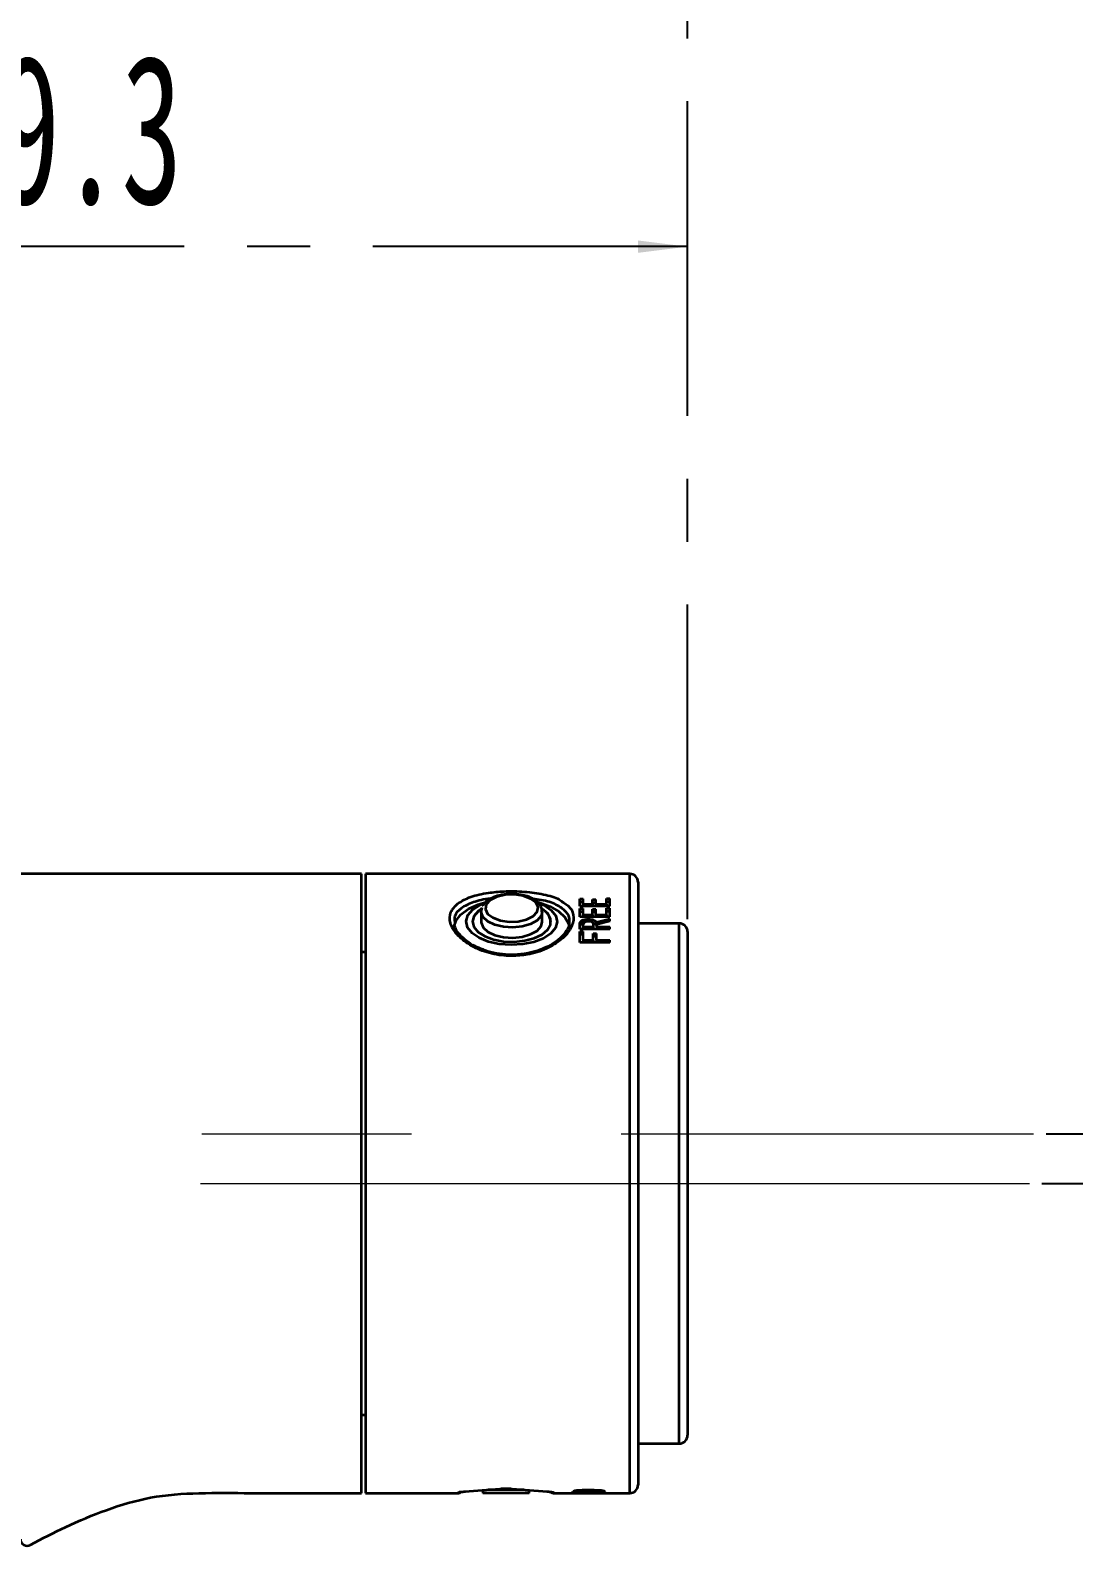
# Model space of a CAD drawing. Header units: millimetres. Extents: x 0 to 420, y -1 to 297.
# Drawn here: x 312.6 to 354.8, y 147.1 to 208.3 of the extents above; entities that cross this region are included whole.
import ezdxf

# ---------------------------------------------------------------- set-up
doc = ezdxf.new("R2010")
doc.units = ezdxf.units.MM
doc.linetypes.add('CENTERX2', pattern=[20.32, 12.7, -2.54, 2.54, -2.54])
doc.layers.add('中心线层', color=7, linetype='CENTERX2')
doc.styles.add('SLDTEXTSTYLE4', font='TXT', dxfattribs={"width": 0.363})
doc.styles.add('SLDTEXTSTYLE5', font='TXT', dxfattribs={"width": 0.605})
doc.dimstyles.new('SLDDIMSTYLE0', dxfattribs={"dimtxt": 6, "dimasz": 2, "dimexe": 0, "dimexo": 0.0625, "dimgap": 1.5, "dimtad": 2, "dimlfac": 3, "dimrnd": 1e-09, "dimzin": 12, "dimdsep": 46, "dimtxsty": 'SLDTEXTSTYLE4', "dimsah": 1, "dimcen": 0.09, "dimadec": 0, "dimazin": 3, "dimtfac": 1, "dimtofl": 0, "dimtmove": 0, "dimatfit": 3, "dimfxl": 0, "dimfrac": 2, "dimtolj": 1, "dimtzin": 12, "dimarcsym": 0})
doc.dimstyles.new('SLDDIMSTYLE1', dxfattribs={"dimtxt": 6, "dimasz": 2, "dimexe": 0, "dimexo": 0.0625, "dimgap": 1.5, "dimtad": 2, "dimlfac": 3, "dimrnd": 1e-09, "dimzin": 12, "dimdsep": 46, "dimtxsty": 'SLDTEXTSTYLE4', "dimsah": 1, "dimcen": 0.09, "dimadec": 0, "dimazin": 3, "dimtfac": 1, "dimtmove": 0, "dimatfit": 0, "dimfxl": 0, "dimfrac": 2, "dimtolj": 1, "dimtzin": 12, "dimarcsym": 0})

# ---------------------------------------------------------------- blocks, each defined once
blk = doc.blocks.new('_D_3')
at = {"layer": '中心线层'}
for p, q in [((286.072, 171.254), (286.072, 200.056)), ((339.172, 172.404), (339.172, 200.056)), ((339.172, 199.556), (286.072, 199.556))]:
    blk.add_line(p, q, dxfattribs=at)
for points in [[(286.072, 199.556), (288.072, 199.306), (288.072, 199.806)], [(339.172, 199.556), (337.172, 199.806), (337.172, 199.306)]]:
    blk.add_solid(points, dxfattribs=at)
at = {"layer": '中心线层', "insert": (306.434, 207.29), "char_height": 6, "attachment_point": 1, "style": 'SLDTEXTSTYLE5'}
blk.add_mtext('159.3', dxfattribs=at)
blk = doc.blocks.new('_D_4')
at = {"layer": '中心线层'}
for p, q in [((83.572, 184.565), (83.572, 236.056)), ((83.572, 235.556), (339.172, 235.556)), ((339.172, 172.404), (339.172, 236.056))]:
    blk.add_line(p, q, dxfattribs=at)
for points in [[(83.572, 235.556), (85.572, 235.306), (85.572, 235.806)], [(339.172, 235.556), (337.172, 235.806), (337.172, 235.306)]]:
    blk.add_solid(points, dxfattribs=at)
at = {"layer": '中心线层', "insert": (205.184, 243.29), "char_height": 6, "attachment_point": 1, "style": 'SLDTEXTSTYLE5'}
blk.add_mtext('766.8', dxfattribs=at)
blk = doc.blocks.new('_D_5')
at = {"layer": '中心线层'}
for p, q in [((145.905, 166.571), (145.905, 220.056)), ((339.172, 172.404), (339.172, 220.056)), ((145.905, 219.556), (339.172, 219.556))]:
    blk.add_line(p, q, dxfattribs=at)
for points in [[(145.905, 219.556), (147.905, 219.306), (147.905, 219.806)], [(339.172, 219.556), (337.172, 219.806), (337.172, 219.306)]]:
    blk.add_solid(points, dxfattribs=at)
at = {"layer": '中心线层', "insert": (236.351, 227.29), "char_height": 6, "attachment_point": 1, "style": 'SLDTEXTSTYLE5'}
blk.add_mtext('579.8', dxfattribs=at)
blk = doc.blocks.new('_D_6')
at = {"layer": '中心线层'}
for p, q in [((363.267, 162.738), (364.644, 168.212)), ((364.644, 168.212), (367.394, 168.212)), ((363.267, 163.738), (363.267, 166.738)), ((353.644, 163.738), (363.767, 163.738)), ((363.267, 163.738), (363.267, 161.738)), ((353.478, 161.738), (363.767, 161.738)), ((363.267, 161.738), (363.267, 158.738))]:
    blk.add_line(p, q, dxfattribs=at)
for points in [[(363.267, 163.738), (363.517, 165.738), (363.017, 165.738)], [(363.267, 161.738), (363.017, 159.738), (363.517, 159.738)]]:
    blk.add_solid(points, dxfattribs=at)
at = {"layer": '中心线层', "insert": (364.644, 175.947), "char_height": 6, "attachment_point": 1, "style": 'SLDTEXTSTYLE5'}
blk.add_mtext('6', dxfattribs=at)

msp = doc.modelspace()

# ---------------------------------------------------------------- linework, layer by layer
at = {"color": 7, "linetype": 'Continuous', "lineweight": 35}
for p, q in [((326.005, 149.2375), (326.005, 174.2375)), ((336.8383, 174.2375), (326.1717, 174.2375)), ((326.1717, 174.2375), (326.1717, 149.2375)), ((337.1717, 173.9042), (337.1717, 149.5708)), ((334.8235, 173.224), (334.9583, 173.224)), ((334.8235, 172.9354), (334.8235, 173.224)), ((334.9583, 173.007), (334.9583, 173.224)), ((335.3341, 173.2072), (335.4689, 173.2072)), ((335.3341, 173.007), (335.3341, 173.2072)), ((335.4689, 173.007), (335.4689, 173.2072)), ((335.9015, 173.238), (336.0362, 173.238)), ((335.9015, 173.007), (335.9015, 173.238)), ((336.0362, 172.9354), (336.0362, 173.238)), ((330.8383, 172.7093), (330.885, 172.8823)), ((330.8383, 172.7093), (330.8383, 172.295)), ((333.305, 172.295), (333.305, 172.7093)), ((334.8235, 173.1015), (334.9583, 173.1015)), ((336.0362, 172.9354), (334.8235, 172.9354)), ((334.8235, 172.836), (334.9583, 172.836)), ((334.8235, 172.5029), (334.8235, 172.836)), ((334.8235, 172.7176), (334.9583, 172.7176)), ((334.9583, 173.007), (335.3341, 173.007)), ((334.9583, 173.007), (334.9583, 172.9354)), ((334.9583, 172.5849), (334.9583, 172.836)), ((334.9583, 172.5849), (335.3341, 172.5849)), ((334.9583, 172.5849), (334.9583, 172.5029)), ((335.3341, 173.0848), (335.4689, 173.0848)), ((335.3341, 173.007), (335.3341, 172.9354)), ((335.3341, 172.8164), (335.4689, 172.8164)), ((335.3341, 172.5849), (335.3341, 172.8164)), ((335.3341, 172.6982), (335.4689, 172.6982)), ((335.3341, 172.5849), (335.3341, 172.5029)), ((335.4689, 173.007), (335.9015, 173.007)), ((335.4689, 173.007), (335.4689, 172.9354)), ((335.4689, 172.5849), (335.4689, 172.8164)), ((335.4689, 172.5849), (335.9015, 172.5849)), ((335.4689, 172.5849), (335.4689, 172.5029)), ((335.9015, 173.1153), (336.0362, 173.1153)), ((335.9015, 173.007), (335.9015, 172.9354)), ((335.9015, 172.8523), (336.0362, 172.8523)), ((335.9015, 172.5849), (335.9015, 172.8523)), ((335.9015, 172.7337), (336.0362, 172.7337)), ((335.9015, 172.5849), (335.9015, 172.5029)), ((336.0362, 172.5029), (336.0362, 172.8523)), ((329.7705, 172.303), (329.766, 172.171)), ((336.0362, 172.5029), (334.8235, 172.5029)), ((334.8235, 172.0015), (334.8235, 172.1997)), ((336.0362, 172.0015), (334.8235, 172.0015)), ((334.8235, 171.9116), (334.9583, 171.9116)), ((334.8235, 171.4612), (334.8235, 171.9116)), ((334.9583, 172.0937), (334.9583, 172.1803)), ((334.9583, 172.0937), (335.3767, 172.0937)), ((334.9583, 172.0015), (334.9583, 172.0937)), ((334.9583, 171.5629), (334.9583, 171.9116)), ((335.171, 172.4043), (335.171, 172.2905)), ((335.3767, 172.0937), (335.3767, 172.2036)), ((335.3767, 172.0015), (335.3767, 172.0937)), ((335.4902, 172.2805), (336.0362, 172.4228)), ((336.0362, 172.3335), (335.5114, 172.1958)), ((335.5114, 172.0937), (335.5114, 172.1958)), ((335.5114, 172.0937), (336.0362, 172.0937)), ((335.5114, 172.0937), (335.5114, 172.0015)), ((336.0362, 172.3335), (336.0362, 172.4228)), ((336.0362, 172.0015), (336.0362, 172.0937)), ((338.8383, 172.2375), (337.1717, 172.2375)), ((339.1717, 171.9042), (339.1717, 151.5708)), ((334.8235, 171.8031), (334.9583, 171.8031)), ((336.0362, 171.4612), (334.8235, 171.4612)), ((334.9583, 171.5629), (335.3554, 171.5629)), ((334.9583, 171.5629), (334.9583, 171.4612)), ((335.3554, 171.8286), (335.4902, 171.8286)), ((335.3554, 171.5629), (335.3554, 171.8286)), ((335.3554, 171.7209), (335.4902, 171.7209)), ((335.3554, 171.5629), (335.3554, 171.4612)), ((335.4902, 171.5629), (335.4902, 171.8286)), ((335.4902, 171.5629), (336.0362, 171.5629)), ((335.4902, 171.5629), (335.4902, 171.4612)), ((336.0362, 171.4612), (336.0362, 171.5629)), ((326.1717, 171.0708), (326.005, 171.0708)), ((332.6713, 171.0217), (332.4685, 170.9933)), ((326.005, 152.4042), (326.1717, 152.4042)), ((337.1717, 151.2375), (338.8383, 151.2375)), ((330.905, 149.3532), (330.905, 149.2375)), ((332.5599, 149.3708), (331.1168, 149.3708)), ((332.7717, 149.2375), (332.7717, 149.3532)), ((334.5051, 149.2658), (334.5477, 149.2708)), ((335.8454, 149.2378), (334.5051, 149.2658)), ((334.5477, 149.2708), (335.888, 149.2385)), ((326.1717, 149.2375), (329.9217, 149.2375)), ((332.7717, 149.2375), (330.905, 149.2375)), ((333.755, 149.2375), (336.8383, 149.2375)), ((335.888, 149.2385), (335.8454, 149.2378))]:
    msp.add_line(p, q, dxfattribs=at)
at = {"color": 8, "linetype": 'Continuous', "lineweight": 35}
for p, q in [((336.8383, 149.2375), (336.8383, 174.2375)), ((338.8383, 151.2375), (338.8383, 172.2375)), ((329.9217, 149.2375), (329.9217, 149.265)), ((333.755, 149.265), (333.755, 149.2375))]:
    msp.add_line(p, q, dxfattribs=at)
at = {"color": 7, "linetype": 'Continuous', "lineweight": 35, "flags": 128}
for points in [[(331.0454, 173.0018), (331.0079, 172.812), (331.0987, 172.627), (331.3068, 172.4692), (331.6072, 172.3575), (331.9637, 172.3056), (332.3331, 172.3195), (332.6711, 172.3977), (332.9367, 172.5307), (333.098, 172.7024), (333.1355, 172.8922), (333.0447, 173.0772), (332.8365, 173.235), (332.5361, 173.3467), (332.1797, 173.3987), (331.8102, 173.3847), (331.4723, 173.3065), (331.2067, 173.1736), (331.0454, 173.0018)], [(329.7383, 172.0235), (329.7414, 172.0854), (329.8266, 172.351), (330.0244, 172.6), (330.3248, 172.8202), (330.7128, 173.0005), (331.0608, 173.1066)], [(333.8356, 172.052), (333.6462, 171.8256), (333.3496, 171.6322), (332.9658, 171.4849), (332.5211, 171.3938), (332.0457, 171.3651), (331.5721, 171.4007), (331.1326, 171.4983), (330.7571, 171.6511), (330.4711, 171.8487), (330.2943, 172.0778), (330.2385, 172.3226), (330.3077, 172.5665), (330.4971, 172.7929), (330.7938, 172.9863), (330.9702, 173.064)], [(330.5482, 172.5314), (330.4883, 172.3115), (330.5459, 172.0914), (330.7166, 171.8875), (330.9878, 171.7148), (331.3393, 171.5862), (331.7452, 171.5113), (332.1753, 171.4955), (332.5978, 171.5401), (332.9812, 171.6417), (333.2971, 171.7929), (333.5222, 171.9823), (333.6397, 172.196), (333.6408, 172.418), (333.5257, 172.6321), (333.3026, 172.8221), (333.3002, 172.8237)], [(330.5482, 172.5171), (330.4883, 172.2972), (330.4883, 172.295)], [(330.8632, 172.8361), (330.7211, 172.7349), (330.5482, 172.5314)], [(330.8564, 172.8177), (330.7211, 172.7206), (330.5482, 172.5171)], [(333.0825, 173.1066), (333.1911, 173.078), (333.6186, 172.9232), (333.9685, 172.7234), (334.2233, 172.4885), (334.3702, 172.2302), (334.405, 172.0235)], [(333.1857, 173.0591), (333.3863, 172.9674), (333.6722, 172.7697), (333.8491, 172.5407), (333.9048, 172.2959), (333.8356, 172.052)], [(330.8383, 172.295), (330.8392, 172.2707), (330.9141, 172.0757), (331.1023, 171.9022), (331.3854, 171.7672), (331.7356, 171.6838), (332.1188, 171.6602), (332.4973, 171.6988), (332.8342, 171.7957), (333.0964, 171.9415), (333.2583, 172.1219), (333.305, 172.295)], [(333.4855, 149.3031), (333.4878, 149.3025), (333.505, 149.302)]]:
    msp.add_lwpolyline(points, dxfattribs=at)
at = {"color": 8, "linetype": 'Continuous', "lineweight": 35, "flags": 128}
msp.add_lwpolyline([(333.305, 172.7091), (333.2583, 172.5362), (333.0964, 172.3558), (332.8342, 172.21), (332.4973, 172.1131), (332.1188, 172.0745), (331.7356, 172.0981), (331.3854, 172.1815), (331.1023, 172.3165), (330.9141, 172.49), (330.8392, 172.685), (330.8383, 172.7093)], dxfattribs=at)
at = {"color": 7, "linetype": 'Continuous', "lineweight": 35}
for centre, radius, start, end in [((336.8383, 173.9042), 0.3333, 0, 90), ((332.9804, 172.2091), 0.6801, 7.252149, 61.849221), ((338.8383, 171.9042), 0.3333, 0, 90), ((338.8383, 151.5708), 0.3333, 270, 0), ((329.9217, 149.4042), 0.1667, 270, 306.26175), ((336.8383, 149.5708), 0.3333, 270, 0), ((333.755, 149.4042), 0.1667, 237.391705, 270), ((312.505, 147.3823), 0.2667, 179.999974, 302.171568)]:
    msp.add_arc(centre, radius, start, end, dxfattribs=at)
at = {"color": 8, "linetype": 'Continuous', "lineweight": 35}
for centre, start, end in [((329.9217, 149.432), 269.996879, 295.779155), ((333.755, 149.432), 242.675882, 270.003414)]:
    msp.add_arc(centre, 0.167, start, end, dxfattribs=at)
at = {"color": 7, "linetype": 'Continuous', "lineweight": 35}
for centre, start_param, end_param in [((328.005, 161.7375), 4.8139901, 4.8809294), ((335.6717, 161.7375), 4.5438485, 4.6107879)]:
    msp.add_ellipse(centre, major_axis=(21.362, 0), ratio=0.5851523, start_param=start_param, end_param=end_param, dxfattribs=at)
for points, knots in [([(326.005, 174.2375), (324.9196, 174.2375), (322.8552, 174.2374), (319.8961, 174.2378), (317.1977, 174.2365), (314.7176, 174.2408), (312.4458, 174.2277), (310.5284, 174.2589), (308.9821, 173.9519), (307.7931, 173.5331), (306.7753, 173.0144), (305.8393, 172.389), (305.0129, 171.6805), (304.3041, 170.9025), (303.618, 169.9719), (302.975, 168.7956), (302.5524, 167.576), (302.3495, 166.5678), (302.253, 165.8252), (302.2522, 165.1207), (302.1669, 164.4614), (301.8733, 164.0145), (301.5448, 163.7178), (301.1754, 163.505), (300.7681, 163.414), (300.4308, 163.4228), (300.1448, 163.4157), (299.8258, 163.4574), (299.4702, 163.59), (299.1601, 163.7978), (298.9162, 164.0501), (298.7497, 164.3193), (298.6171, 164.6363), (298.56, 165.0989), (298.5765, 165.7534), (298.57, 166.6209), (298.5711, 167.2661), (298.5717, 167.6243)], [0, 0, 0, 0, 0.0878374, 0.1670697, 0.2394686, 0.3062356, 0.3677155, 0.4235251, 0.460802, 0.4946041, 0.5252709, 0.5529913, 0.5855348, 0.6131006, 0.6379873, 0.6789633, 0.7210931, 0.7418387, 0.7621612, 0.7814962, 0.7990293, 0.8149599, 0.8234423, 0.8347665, 0.8490782, 0.8564976, 0.8620507, 0.8722254, 0.8823137, 0.8924894, 0.9021858, 0.9104705, 0.9179799, 0.9298216, 0.9477842, 0.9710089, 1, 1, 1, 1]), ([(329.8957, 173.0411), (330.0554, 173.1366), (330.3768, 173.3288), (331.0613, 173.4745), (331.8141, 173.5429), (332.6021, 173.5333), (333.3694, 173.4192), (333.8809, 173.2868), (334.0401, 173.1611), (334.0655, 173.141)], [0, 0, 0, 0, 0.1682429, 0.3384907, 0.4687299, 0.634223, 0.7999671, 0.968038, 1, 1, 1, 1]), ([(331.8226, 173.4039), (331.7669, 173.399), (331.5918, 173.3838), (331.3271, 173.297), (331.0719, 173.1558), (330.9468, 173.0224), (330.9038, 172.9471), (330.8993, 172.9392)], [0, 0, 0, 0, 0.13284672, 0.41809745, 0.70864645, 0.96957432, 1, 1, 1, 1]), ([(333.2921, 172.7096), (333.2922, 172.7596), (333.2926, 172.8818), (333.1753, 173.0553), (332.9818, 173.2152), (332.7067, 173.3395), (332.3721, 173.4132), (332.063, 173.4364), (331.8845, 173.4123), (331.8226, 173.4039)], [0, 0, 0, 0, 0.1017095, 0.24852467, 0.40230007, 0.56978603, 0.74045338, 0.91001976, 1, 1, 1, 1]), ([(330.9138, 171.1795), (330.8041, 171.2224), (330.553, 171.3207), (330.2359, 171.5278), (329.9726, 171.7682), (329.8067, 172.0022), (329.7725, 172.1357), (329.757, 172.196)], [0, 0, 0, 0, 0.1701718, 0.3895671, 0.60766812, 0.82285274, 1, 1, 1, 1]), ([(334.3941, 172.2984), (334.3966, 172.2741), (334.4058, 172.1873), (334.3319, 172.0021), (334.1634, 171.7578), (333.8912, 171.5161), (333.5836, 171.3172), (333.3438, 171.225), (333.2453, 171.1871)], [0, 0, 0, 0, 0.07395419, 0.26408236, 0.46644513, 0.66292481, 0.86155217, 1, 1, 1, 1]), ([(334.8235, 172.1997), (334.8264, 172.2266), (334.8309, 172.2674), (334.8655, 172.317), (334.9038, 172.3505), (334.9572, 172.3773), (335.0467, 172.4004), (335.1215, 172.4028), (335.171, 172.4043)], [0, 0, 0, 0, 0.2500479, 0.3794006, 0.5004521, 0.6231959, 0.75036, 1, 1, 1, 1]), ([(334.8235, 172.0881), (334.8265, 172.1147), (334.8309, 172.155), (334.8655, 172.2042), (334.9041, 172.237), (334.9484, 172.2607), (334.9833, 172.2687), (334.9961, 172.2717)], [0, 0, 0, 0, 0.3591737, 0.5452053, 0.7195724, 0.896884, 1, 1, 1, 1]), ([(335.171, 172.3184), (335.1391, 172.317), (335.0911, 172.315), (335.0358, 172.2977), (335.0014, 172.2796), (334.979, 172.2568), (334.9612, 172.2237), (334.9595, 172.1977), (334.9583, 172.1803)], [0, 0, 0, 0, 0.2491985, 0.3742232, 0.4992298, 0.6257106, 0.7496256, 1, 1, 1, 1]), ([(335.171, 172.4043), (335.207, 172.4034), (335.2788, 172.4015), (335.3786, 172.3773), (335.454, 172.3349), (335.4781, 172.2986), (335.4902, 172.2805)], [0, 0, 0, 0, 0.2505238, 0.5000239, 0.7501521, 1, 1, 1, 1]), ([(335.3767, 172.2036), (335.3762, 172.2113), (335.3751, 172.2266), (335.3618, 172.2562), (335.3366, 172.2839), (335.2942, 172.3039), (335.2422, 172.3164), (335.1993, 172.3176), (335.171, 172.3184)], [0, 0, 0, 0, 0.1253745, 0.2506292, 0.5001002, 0.6199427, 0.7501011, 1, 1, 1, 1]), ([(335.3448, 172.268), (335.3549, 172.2658), (335.398, 172.2565), (335.4532, 172.2211), (335.4779, 172.1857), (335.4902, 172.168)], [0, 0, 0, 0, 0.1333208, 0.5676149, 1, 1, 1, 1]), ([(332.4685, 170.9933), (332.4543, 170.9912), (332.2814, 170.9664), (331.9358, 170.961), (331.4555, 171.016), (331.1066, 171.095), (330.9433, 171.1665), (330.9138, 171.1795)], [0, 0, 0, 0, 0.0270623, 0.3285498, 0.6314895, 0.9332724, 1, 1, 1, 1]), ([(333.2453, 171.1871), (333.2035, 171.1688), (333.0298, 171.0931), (332.826, 171.0525), (332.6713, 171.0217)], [0, 0, 0, 0, 0.2406932, 1, 1, 1, 1]), ([(329.9217, 149.265), (329.9273, 149.269), (329.9387, 149.2771), (330.0258, 149.2911), (330.1217, 149.2983), (330.1717, 149.302)], [0, 0, 0, 0, 0.3242529, 0.6476054, 1, 1, 1, 1]), ([(329.9859, 149.2807), (329.9857, 149.2807), (329.985, 149.2805), (330.0021, 149.2843), (330.0492, 149.2907), (330.1208, 149.2983), (330.1871, 149.3012), (330.2095, 149.3022)], [0, 0, 0, 0, 0.0517291, 0.2097538, 0.4568437, 0.8166051, 1, 1, 1, 1]), ([(331.5883, 149.4146), (331.6391, 149.4187), (331.7405, 149.4267), (331.9113, 149.427), (332.0264, 149.4206), (332.0813, 149.4153), (332.0883, 149.4146)], [0, 0, 0, 0, 0.31852383, 0.6365866, 0.95361265, 1, 1, 1, 1]), ([(333.4935, 149.3012), (333.5071, 149.3004), (333.5705, 149.2971), (333.6392, 149.2898), (333.687, 149.2817), (333.6895, 149.281), (333.6903, 149.2808)], [0, 0, 0, 0, 0.1251869, 0.5841718, 0.8602353, 1, 1, 1, 1]), ([(333.505, 149.302), (333.5508, 149.2986), (333.6426, 149.2919), (333.7352, 149.2779), (333.7482, 149.2695), (333.755, 149.265)], [0, 0, 0, 0, 0.32120192, 0.64377581, 1, 1, 1, 1]), ([(334.576, 149.3176), (334.5782, 149.3215), (334.5825, 149.3295), (334.6256, 149.3416), (334.6959, 149.3518), (334.8157, 149.3616), (334.9868, 149.3669), (335.1242, 149.3674), (335.193, 149.3677)], [0, 0, 0, 0, 0.1249906, 0.2497905, 0.3746437, 0.4995785, 0.7494797, 1, 1, 1, 1]), ([(335.193, 149.279), (335.1239, 149.2791), (334.9858, 149.2794), (334.8141, 149.2826), (334.6951, 149.289), (334.6256, 149.2964), (334.5826, 149.3061), (334.5782, 149.3137), (334.576, 149.3176)], [0, 0, 0, 0, 0.2505196, 0.5003381, 0.6252855, 0.7501879, 0.8749974, 1, 1, 1, 1]), ([(335.193, 149.3443), (335.0945, 149.3441), (334.9713, 149.3439), (334.8289, 149.3386), (334.7678, 149.3332), (334.7293, 149.3272), (334.7128, 149.3217), (334.7115, 149.319), (334.7108, 149.3176)], [0, 0, 0, 0, 0.5003424, 0.6254787, 0.7503128, 0.8749176, 0.9374587, 1, 1, 1, 1]), ([(334.7108, 149.3176), (334.7109, 149.3169), (334.7112, 149.3155), (334.7153, 149.3128), (334.7291, 149.3083), (334.7673, 149.3031), (334.8273, 149.2986), (334.9696, 149.2942), (335.0937, 149.2941), (335.193, 149.294)], [0, 0, 0, 0, 0.0313291, 0.0626399, 0.1251817, 0.2498522, 0.3746956, 0.4998104, 1, 1, 1, 1]), ([(335.193, 149.3677), (335.3347, 149.3671), (335.512, 149.3663), (335.694, 149.3518), (335.7659, 149.3417), (335.8103, 149.3296), (335.8148, 149.3216), (335.8171, 149.3176)], [0, 0, 0, 0, 0.499257, 0.6249081, 0.7506002, 0.8740018, 1, 1, 1, 1]), ([(335.6823, 149.3176), (335.6821, 149.3183), (335.6816, 149.3197), (335.6776, 149.3225), (335.663, 149.3273), (335.6227, 149.3332), (335.5604, 149.3385), (335.4168, 149.3439), (335.2925, 149.3441), (335.193, 149.3443)], [0, 0, 0, 0, 0.0313254, 0.0626337, 0.1251509, 0.2497616, 0.3746232, 0.4997514, 1, 1, 1, 1]), ([(335.8171, 149.3176), (335.8148, 149.3137), (335.8102, 149.306), (335.7658, 149.2963), (335.6944, 149.289), (335.5743, 149.2826), (335.4015, 149.2795), (335.2626, 149.2791), (335.193, 149.279)], [0, 0, 0, 0, 0.1250059, 0.2497805, 0.3746947, 0.4996649, 0.7494941, 1, 1, 1, 1]), ([(335.193, 149.294), (335.2932, 149.2941), (335.4185, 149.2942), (335.562, 149.2987), (335.6233, 149.3031), (335.6628, 149.3082), (335.6799, 149.3134), (335.6815, 149.3162), (335.6823, 149.3176)], [0, 0, 0, 0, 0.500188, 0.6253196, 0.7502081, 0.8749041, 0.9374339, 1, 1, 1, 1]), ([(312.6457, 147.1521), (313.115, 147.3975), (314.1113, 147.9185), (315.7178, 148.5949), (317.5163, 149.1301), (319.4906, 149.2673), (321.5683, 149.2302), (323.755, 149.2403), (325.2444, 149.2385), (326.005, 149.2375)], [0, 0, 0, 0, 0.1155498, 0.2452919, 0.3801072, 0.52283, 0.6749108, 0.8339787, 1, 1, 1, 1])]:
    msp.add_open_spline(points, degree=3, knots=knots, dxfattribs=at)
at = {"color": 8, "linetype": 'Continuous', "lineweight": 35}
for points, knots in [([(331.2483, 173.2395), (331.2312, 173.238), (330.9588, 173.2153), (330.5033, 173.1004), (330.0117, 172.8645), (329.7523, 172.5871), (329.7657, 172.3779), (329.7705, 172.303)], [0, 0, 0, 0, 0.0187856, 0.2991899, 0.5751147, 0.8478251, 1, 1, 1, 1]), ([(334.0655, 173.141), (334.1946, 173.0602), (334.4816, 172.8806), (334.6141, 172.4895), (334.4972, 172.0329), (334.1099, 171.578), (333.4974, 171.1964), (332.7795, 170.9622), (332.2836, 170.9359), (332.0717, 170.9247)], [0, 0, 0, 0, 0.1254412, 0.2791374, 0.4301247, 0.5804019, 0.7325507, 0.8856772, 1, 1, 1, 1]), ([(334.3946, 172.2979), (334.3982, 172.3102), (334.4427, 172.4633), (334.2809, 172.7193), (333.8961, 173.0045), (333.4077, 173.1703), (333.0464, 173.2115), (332.9314, 173.2246)], [0, 0, 0, 0, 0.0245934, 0.306484, 0.5902198, 0.8696164, 1, 1, 1, 1]), ([(332.0717, 170.9247), (332.0032, 170.9259), (331.66, 170.9321), (331.0466, 171.0446), (330.3418, 171.3564), (329.8209, 171.7846), (329.556, 172.2534), (329.5571, 172.6994), (329.7833, 172.9277), (329.8957, 173.0411)], [0, 0, 0, 0, 0.0391555, 0.1963211, 0.3548497, 0.517039, 0.680341, 0.8411405, 1, 1, 1, 1])]:
    msp.add_open_spline(points, degree=3, knots=knots, dxfattribs=at)
at = {"layer": '中心线层', "linetype": 'CENTERX2', "lineweight": 18, "ltscale": 3.333333}
for p, q in [((65.559, 163.7375), (353.1439, 163.7375)), ((319.505, 161.7375), (352.978, 161.7375))]:
    msp.add_line(p, q, dxfattribs=at)

# ---------------------------------------------------------------- dimensions: what is measured, and where the dimension line sits
at = {"layer": '中心线层'}
for base, p1, p2, angle, dimstyle, picture, middle in [((339.1717, 235.5556), (83.5717, 184.0648), (339.1717, 171.9042), 0, 'SLDDIMSTYLE0', '_D_4', (211.3717, 235.5556)), ((339.1717, 219.5556), (145.905, 166.0708), (339.1717, 171.9042), 0, 'SLDDIMSTYLE0', '_D_5', (242.5383, 219.5556)), ((286.0717, 199.5556), (339.1717, 171.9042), (286.0717, 170.7542), 0, 'SLDDIMSTYLE0', '_D_3', (312.6217, 199.5556)), ((363.2667, 161.7375), (353.1439, 163.7375), (352.978, 161.7375), 90, 'SLDDIMSTYLE1', '_D_6', (363.2667, 162.7375))]:
    dim = msp.add_linear_dim(base=base, p1=p1, p2=p2, angle=angle, dimstyle=dimstyle, dxfattribs=at)
    dim.commit()
    dim.dimension.update_dxf_attribs({"geometry": picture, "text_midpoint": middle, "dimtype": 160})

doc.saveas('drawing.dxf')
